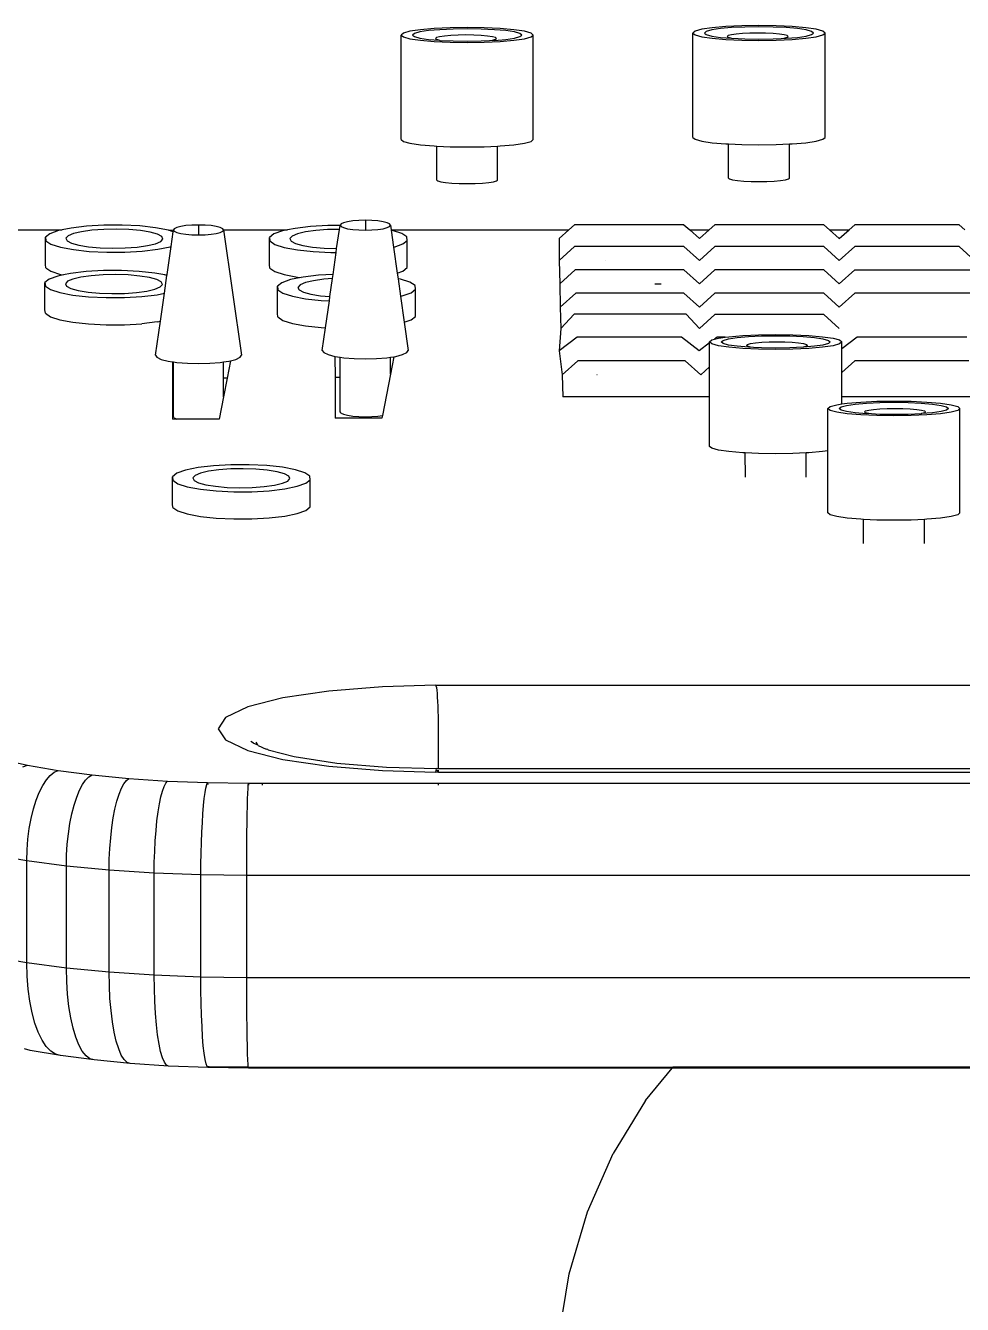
# Model space of a CAD drawing. Header units: centimetres. Extents: x 127 to 455, y 35 to 178.
# Drawn here: x 241.42 to 252.91, y 112.87 to 128.55 of the extents above; entities that cross this region are included whole.
import ezdxf

# ---------------------------------------------------------------- set-up
doc = ezdxf.new("R2010")
doc.units = ezdxf.units.CM
doc.layers.add('Edges', color=7, linetype='Continuous')

# ---------------------------------------------------------------- blocks, each defined once
blk = doc.blocks.new('Philips+Ultrasound+fr')
at = {"layer": 'Edges'}
for p, q in [((-15.515, 21.978), (-15.543, 21.954)), ((-15.434, 22), (-15.515, 21.978)), ((-15.306, 22.019), (-15.434, 22)), ((-15.379, 21.974), (-15.402, 21.954)), ((-15.312, 21.992), (-15.379, 21.974)), ((-15.206, 22.008), (-15.312, 21.992)), ((-15.138, 22.033), (-15.306, 22.019)), ((-15.067, 22.02), (-15.206, 22.008)), ((-14.942, 22.042), (-15.138, 22.033)), ((-14.906, 22.027), (-15.067, 22.02)), ((-14.732, 22.046), (-14.942, 22.042)), ((-14.732, 22.03), (-14.906, 22.027)), ((-14.523, 22.042), (-14.732, 22.046)), ((-14.559, 22.027), (-14.732, 22.03)), ((-14.398, 22.02), (-14.559, 22.027)), ((-14.327, 22.033), (-14.523, 22.042)), ((-14.259, 22.008), (-14.398, 22.02)), ((-14.159, 22.019), (-14.327, 22.033)), ((-14.153, 21.992), (-14.259, 22.008)), ((-14.03, 22), (-14.159, 22.019)), ((-14.086, 21.974), (-14.153, 21.992)), ((-14.063, 21.954), (-14.086, 21.974)), ((-13.949, 21.978), (-14.03, 22)), ((-13.922, 21.954), (-13.949, 21.978)), ((-11.937, 22.003), (-11.965, 21.979)), ((-11.965, 21.979), (-11.937, 21.956)), ((-11.965, 20.698), (-11.965, 21.979)), ((-11.856, 22.025), (-11.937, 22.003)), ((-11.727, 22.044), (-11.856, 22.025)), ((-11.801, 21.999), (-11.823, 21.979)), ((-11.823, 21.979), (-11.801, 21.96)), ((-11.734, 22.017), (-11.801, 21.999)), ((-11.627, 22.033), (-11.734, 22.017)), ((-11.559, 22.058), (-11.727, 22.044)), ((-11.489, 22.045), (-11.627, 22.033)), ((-11.364, 22.067), (-11.559, 22.058)), ((-11.433, 21.967), (-11.492, 21.958)), ((-11.327, 22.052), (-11.489, 22.045)), ((-11.356, 21.974), (-11.433, 21.967)), ((-11.154, 22.071), (-11.364, 22.067)), ((-11.265, 21.978), (-11.356, 21.974)), ((-11.154, 22.055), (-11.327, 22.052)), ((-11.169, 21.979), (-11.265, 21.978)), ((-11.072, 21.978), (-11.169, 21.979)), ((-10.944, 22.067), (-11.154, 22.071)), ((-10.981, 22.052), (-11.154, 22.055)), ((-10.982, 21.974), (-11.072, 21.978)), ((-10.904, 21.967), (-10.982, 21.974)), ((-10.819, 22.045), (-10.981, 22.052)), ((-10.749, 22.058), (-10.944, 22.067)), ((-10.845, 21.958), (-10.904, 21.967)), ((-10.681, 22.033), (-10.819, 22.045)), ((-10.581, 22.044), (-10.749, 22.058)), ((-10.574, 22.017), (-10.681, 22.033)), ((-10.452, 22.025), (-10.581, 22.044)), ((-10.508, 21.999), (-10.574, 22.017)), ((-10.485, 21.979), (-10.508, 21.999)), ((-10.508, 21.96), (-10.485, 21.979)), ((-10.371, 22.003), (-10.452, 22.025)), ((-10.343, 21.979), (-10.371, 22.003)), ((-10.371, 21.956), (-10.343, 21.979)), ((-10.343, 20.698), (-10.343, 21.979)), ((-15.543, 21.954), (-15.515, 21.931)), ((-15.543, 20.673), (-15.543, 21.954)), ((-15.515, 21.931), (-15.434, 21.909)), ((-15.434, 21.909), (-15.306, 21.89)), ((-15.402, 21.954), (-15.379, 21.935)), ((-15.379, 21.935), (-15.312, 21.917)), ((-15.312, 21.917), (-15.206, 21.901)), ((-15.306, 21.89), (-15.138, 21.875)), ((-15.206, 21.901), (-15.071, 21.891)), ((-15.138, 21.875), (-14.942, 21.866)), ((-15.108, 21.923), (-15.121, 21.913)), ((-15.121, 21.913), (-15.108, 21.902)), ((-15.071, 21.934), (-15.108, 21.923)), ((-15.108, 21.902), (-15.071, 21.891)), ((-15.011, 21.942), (-15.071, 21.934)), ((-15.071, 21.891), (-15.067, 21.889)), ((-15.067, 21.889), (-14.906, 21.882)), ((-14.934, 21.949), (-15.011, 21.942)), ((-14.942, 21.866), (-14.732, 21.863)), ((-14.844, 21.953), (-14.934, 21.949)), ((-14.906, 21.882), (-14.732, 21.879)), ((-14.747, 21.955), (-14.844, 21.953)), ((-14.65, 21.953), (-14.747, 21.955)), ((-14.732, 21.879), (-14.559, 21.882)), ((-14.732, 21.863), (-14.523, 21.866)), ((-14.56, 21.949), (-14.65, 21.953)), ((-14.483, 21.942), (-14.56, 21.949)), ((-14.559, 21.882), (-14.458, 21.886)), ((-14.523, 21.866), (-14.327, 21.875)), ((-14.423, 21.934), (-14.483, 21.942)), ((-14.458, 21.886), (-14.423, 21.891)), ((-14.386, 21.923), (-14.423, 21.934)), ((-14.423, 21.891), (-14.386, 21.902)), ((-14.423, 21.891), (-14.398, 21.889)), ((-14.398, 21.889), (-14.259, 21.901)), ((-14.373, 21.913), (-14.386, 21.923)), ((-14.386, 21.902), (-14.373, 21.913)), ((-14.327, 21.875), (-14.159, 21.89)), ((-14.259, 21.901), (-14.153, 21.917)), ((-14.159, 21.89), (-14.03, 21.909)), ((-14.153, 21.917), (-14.086, 21.935)), ((-14.086, 21.935), (-14.063, 21.954)), ((-14.03, 21.909), (-13.949, 21.931)), ((-13.949, 21.931), (-13.922, 21.954)), ((-13.922, 20.673), (-13.922, 21.954)), ((-11.937, 21.956), (-11.856, 21.934)), ((-11.856, 21.934), (-11.727, 21.915)), ((-11.801, 21.96), (-11.734, 21.942)), ((-11.734, 21.942), (-11.627, 21.926)), ((-11.727, 21.915), (-11.559, 21.9)), ((-11.627, 21.926), (-11.492, 21.916)), ((-11.559, 21.9), (-11.364, 21.891)), ((-11.53, 21.948), (-11.543, 21.937)), ((-11.543, 21.937), (-11.53, 21.927)), ((-11.492, 21.958), (-11.53, 21.948)), ((-11.53, 21.927), (-11.492, 21.916)), ((-11.492, 21.916), (-11.489, 21.914)), ((-11.489, 21.914), (-11.327, 21.907)), ((-11.364, 21.891), (-11.154, 21.888)), ((-11.327, 21.907), (-11.154, 21.904)), ((-11.154, 21.904), (-10.981, 21.907)), ((-11.154, 21.888), (-10.944, 21.891)), ((-10.981, 21.907), (-10.88, 21.911)), ((-10.944, 21.891), (-10.749, 21.9)), ((-10.88, 21.911), (-10.845, 21.916)), ((-10.808, 21.948), (-10.845, 21.958)), ((-10.845, 21.916), (-10.808, 21.927)), ((-10.845, 21.916), (-10.819, 21.914)), ((-10.819, 21.914), (-10.681, 21.926)), ((-10.795, 21.937), (-10.808, 21.948)), ((-10.808, 21.927), (-10.795, 21.937)), ((-10.749, 21.9), (-10.581, 21.915)), ((-10.681, 21.926), (-10.574, 21.942)), ((-10.581, 21.915), (-10.452, 21.934)), ((-10.574, 21.942), (-10.508, 21.96)), ((-10.452, 21.934), (-10.371, 21.956)), ((-15.543, 20.673), (-15.515, 20.65)), ((-15.515, 20.65), (-15.434, 20.628)), ((-15.434, 20.628), (-15.306, 20.609)), ((-15.306, 20.609), (-15.138, 20.594)), ((-15.138, 20.594), (-15.106, 20.593)), ((-15.106, 20.175), (-15.106, 20.593)), ((-15.106, 20.593), (-14.942, 20.585)), ((-14.942, 20.585), (-14.732, 20.582)), ((-14.732, 20.582), (-14.523, 20.585)), ((-14.523, 20.585), (-14.359, 20.593)), ((-14.359, 20.593), (-14.327, 20.594)), ((-14.359, 20.175), (-14.359, 20.593)), ((-14.327, 20.594), (-14.159, 20.609)), ((-14.159, 20.609), (-14.03, 20.628)), ((-14.03, 20.628), (-13.949, 20.65)), ((-13.949, 20.65), (-13.922, 20.673)), ((-11.965, 20.698), (-11.937, 20.675)), ((-11.937, 20.675), (-11.856, 20.653)), ((-11.856, 20.653), (-11.727, 20.634)), ((-11.727, 20.634), (-11.559, 20.619)), ((-11.559, 20.619), (-11.528, 20.618)), ((-11.528, 20.2), (-11.528, 20.618)), ((-11.528, 20.618), (-11.364, 20.61)), ((-11.364, 20.61), (-11.154, 20.607)), ((-11.154, 20.607), (-10.944, 20.61)), ((-10.944, 20.61), (-10.78, 20.618)), ((-10.78, 20.618), (-10.749, 20.619)), ((-10.78, 20.2), (-10.78, 20.618)), ((-10.749, 20.619), (-10.581, 20.634)), ((-10.581, 20.634), (-10.452, 20.653)), ((-10.452, 20.653), (-10.371, 20.675)), ((-10.371, 20.675), (-10.343, 20.698)), ((-15.106, 20.175), (-15.093, 20.164)), ((-15.093, 20.164), (-15.056, 20.154)), ((-15.056, 20.154), (-14.997, 20.145)), ((-14.997, 20.145), (-14.919, 20.139)), ((-14.919, 20.139), (-14.829, 20.134)), ((-14.829, 20.134), (-14.732, 20.133)), ((-14.732, 20.133), (-14.636, 20.134)), ((-14.636, 20.134), (-14.545, 20.139)), ((-14.545, 20.139), (-14.468, 20.145)), ((-14.468, 20.145), (-14.409, 20.154)), ((-14.409, 20.154), (-14.371, 20.164)), ((-14.371, 20.164), (-14.359, 20.175)), ((-11.528, 20.2), (-11.515, 20.189)), ((-11.515, 20.189), (-11.478, 20.179)), ((-11.478, 20.179), (-11.418, 20.17)), ((-11.418, 20.17), (-11.341, 20.163)), ((-11.341, 20.163), (-11.251, 20.159)), ((-11.251, 20.159), (-11.154, 20.158)), ((-11.154, 20.158), (-11.057, 20.159)), ((-11.057, 20.159), (-10.967, 20.163)), ((-10.967, 20.163), (-10.89, 20.17)), ((-10.89, 20.17), (-10.83, 20.179)), ((-10.83, 20.179), (-10.793, 20.189)), ((-10.793, 20.189), (-10.78, 20.2)), ((-19.399, 19.609), (-19.589, 19.586)), ((-19.186, 19.621), (-19.399, 19.609)), ((-18.964, 19.622), (-19.186, 19.621)), ((-18.748, 19.612), (-18.964, 19.622)), ((-18.554, 19.591), (-18.748, 19.612)), ((-18.181, 19.616), (-18.245, 19.606)), ((-18.107, 19.622), (-18.181, 19.616)), ((-18.027, 19.624), (-18.107, 19.622)), ((-17.947, 19.622), (-18.027, 19.624)), ((-18.027, 19.624), (-18.027, 19.503)), ((-17.873, 19.616), (-17.947, 19.622)), ((-17.809, 19.606), (-17.873, 19.616)), ((-16.44, 19.618), (-16.653, 19.606)), ((-16.29, 19.618), (-16.44, 19.618)), ((-16.297, 19.569), (-16.29, 19.618)), ((-16.279, 19.637), (-16.29, 19.622)), ((-16.29, 19.622), (-16.279, 19.606)), ((-16.29, 19.618), (-16.29, 19.622)), ((-16.248, 19.652), (-16.279, 19.637)), ((-16.199, 19.665), (-16.248, 19.652)), ((-16.136, 19.674), (-16.199, 19.665)), ((-16.061, 19.68), (-16.136, 19.674)), ((-15.981, 19.682), (-16.061, 19.68)), ((-15.902, 19.68), (-15.981, 19.682)), ((-15.981, 19.682), (-15.981, 19.561)), ((-15.827, 19.674), (-15.902, 19.68)), ((-15.763, 19.665), (-15.827, 19.674)), ((-15.714, 19.652), (-15.763, 19.665)), ((-15.684, 19.637), (-15.714, 19.652)), ((-15.673, 19.622), (-15.684, 19.637)), ((-15.684, 19.606), (-15.673, 19.622)), ((-15.673, 19.622), (-15.665, 19.564)), ((-13.416, 19.628), (-13.487, 19.564)), ((-12.074, 19.628), (-13.416, 19.628)), ((-12.074, 19.628), (-12.003, 19.564)), ((-11.764, 19.564), (-11.694, 19.628)), ((-10.36, 19.628), (-11.694, 19.628)), ((-10.36, 19.628), (-10.289, 19.564)), ((-10.05, 19.564), (-9.979, 19.628)), ((-8.7, 19.628), (-9.979, 19.628)), ((-8.7, 19.628), (-8.629, 19.564)), ((-21.244, 19.564), (-19.698, 19.564)), ((-19.849, 19.517), (-19.902, 19.475)), ((-19.902, 19.475), (-19.898, 19.431)), ((-19.902, 19.141), (-19.902, 19.475)), ((-19.742, 19.555), (-19.849, 19.517)), ((-19.698, 19.564), (-19.742, 19.555)), ((-19.589, 19.586), (-19.698, 19.564)), ((-19.626, 19.491), (-19.652, 19.461)), ((-19.652, 19.461), (-19.638, 19.43)), ((-19.561, 19.518), (-19.626, 19.491)), ((-19.462, 19.542), (-19.561, 19.518)), ((-19.335, 19.56), (-19.462, 19.542)), ((-19.189, 19.57), (-19.335, 19.56)), ((-19.035, 19.573), (-19.189, 19.57)), ((-18.882, 19.568), (-19.035, 19.573)), ((-18.74, 19.555), (-18.882, 19.568)), ((-18.621, 19.536), (-18.74, 19.555)), ((-18.531, 19.511), (-18.621, 19.536)), ((-18.394, 19.56), (-18.554, 19.591)), ((-18.477, 19.482), (-18.531, 19.511)), ((-18.489, 19.422), (-18.463, 19.452)), ((-18.463, 19.452), (-18.477, 19.482)), ((-18.394, 19.56), (-18.335, 19.563)), ((-18.338, 19.542), (-18.394, 19.56)), ((-18.364, 19.361), (-18.338, 19.542)), ((-18.338, 19.542), (-18.335, 19.563)), ((-18.325, 19.579), (-18.335, 19.563)), ((-18.335, 19.563), (-18.325, 19.548)), ((-18.294, 19.594), (-18.325, 19.579)), ((-18.325, 19.548), (-18.294, 19.533)), ((-18.245, 19.606), (-18.294, 19.594)), ((-18.294, 19.533), (-18.245, 19.521)), ((-18.245, 19.521), (-18.181, 19.511)), ((-18.181, 19.511), (-18.107, 19.505)), ((-18.107, 19.505), (-18.027, 19.503)), ((-18.027, 19.503), (-17.947, 19.505)), ((-17.947, 19.505), (-17.873, 19.511)), ((-17.873, 19.511), (-17.809, 19.521)), ((-17.76, 19.594), (-17.809, 19.606)), ((-17.809, 19.521), (-17.76, 19.533)), ((-17.729, 19.579), (-17.76, 19.594)), ((-17.76, 19.533), (-17.729, 19.548)), ((-17.719, 19.563), (-17.729, 19.579)), ((-17.729, 19.548), (-17.719, 19.563)), ((-17.719, 19.563), (-16.936, 19.564)), ((-17.719, 19.563), (-17.499, 18.027)), ((-17.104, 19.514), (-17.157, 19.471)), ((-17.157, 19.471), (-17.152, 19.428)), ((-17.157, 19.138), (-17.157, 19.471)), ((-16.997, 19.552), (-17.104, 19.514)), ((-16.936, 19.564), (-16.997, 19.552)), ((-16.843, 19.583), (-16.936, 19.564)), ((-16.88, 19.488), (-16.906, 19.457)), ((-16.906, 19.457), (-16.892, 19.427)), ((-16.815, 19.515), (-16.88, 19.488)), ((-16.653, 19.606), (-16.843, 19.583)), ((-16.716, 19.539), (-16.815, 19.515)), ((-16.589, 19.556), (-16.716, 19.539)), ((-16.444, 19.567), (-16.589, 19.556)), ((-16.297, 19.569), (-16.444, 19.567)), ((-16.335, 19.336), (-16.297, 19.569)), ((-16.279, 19.606), (-16.248, 19.592)), ((-16.248, 19.592), (-16.199, 19.579)), ((-16.199, 19.579), (-16.136, 19.569)), ((-16.136, 19.569), (-16.061, 19.563)), ((-16.061, 19.563), (-15.981, 19.561)), ((-15.981, 19.561), (-15.902, 19.563)), ((-15.902, 19.563), (-15.827, 19.569)), ((-15.827, 19.569), (-15.763, 19.579)), ((-15.763, 19.579), (-15.714, 19.592)), ((-15.714, 19.592), (-15.684, 19.606)), ((-15.665, 19.564), (-13.487, 19.564)), ((-15.665, 19.564), (-15.664, 19.56)), ((-15.648, 19.557), (-15.664, 19.56)), ((-15.664, 19.56), (-15.635, 19.353)), ((-15.533, 19.52), (-15.648, 19.557)), ((-15.472, 19.478), (-15.533, 19.52)), ((-15.467, 19.435), (-15.472, 19.478)), ((-13.487, 19.564), (-13.606, 19.457)), ((-13.606, 19.457), (-13.606, 19.19)), ((-12.003, 19.564), (-11.764, 19.564)), ((-12.003, 19.564), (-11.884, 19.457)), ((-11.884, 19.457), (-11.764, 19.564)), ((-10.289, 19.564), (-10.05, 19.564)), ((-10.289, 19.564), (-10.17, 19.457)), ((-10.17, 19.457), (-10.05, 19.564)), ((-19.898, 19.431), (-19.836, 19.389)), ((-19.836, 19.389), (-19.721, 19.352)), ((-19.721, 19.352), (-19.561, 19.322)), ((-19.638, 19.43), (-19.584, 19.402)), ((-19.584, 19.402), (-19.494, 19.377)), ((-19.561, 19.322), (-19.366, 19.301)), ((-19.494, 19.377), (-19.374, 19.358)), ((-19.374, 19.358), (-19.233, 19.345)), ((-19.366, 19.301), (-19.151, 19.291)), ((-19.233, 19.345), (-19.08, 19.34)), ((-19.08, 19.34), (-18.926, 19.343)), ((-18.929, 19.292), (-18.716, 19.304)), ((-18.926, 19.343), (-18.78, 19.353)), ((-18.78, 19.353), (-18.653, 19.371)), ((-18.716, 19.304), (-18.526, 19.326)), ((-18.653, 19.371), (-18.554, 19.394)), ((-18.554, 19.394), (-18.489, 19.422)), ((-18.526, 19.326), (-18.373, 19.358)), ((-18.413, 19.016), (-18.364, 19.361)), ((-18.373, 19.358), (-18.364, 19.361)), ((-17.152, 19.428), (-17.09, 19.386)), ((-17.09, 19.386), (-16.975, 19.349)), ((-16.975, 19.349), (-16.815, 19.319)), ((-16.892, 19.427), (-16.838, 19.399)), ((-16.838, 19.399), (-16.748, 19.374)), ((-16.815, 19.319), (-16.621, 19.298)), ((-16.748, 19.374), (-16.629, 19.354)), ((-16.629, 19.354), (-16.488, 19.342)), ((-16.621, 19.298), (-16.405, 19.287)), ((-16.488, 19.342), (-16.335, 19.336)), ((-16.337, 19.288), (-16.335, 19.336)), ((-16.335, 19.336), (-16.33, 19.337)), ((-15.635, 19.353), (-15.627, 19.354)), ((-15.635, 19.353), (-15.589, 19.034)), ((-15.627, 19.354), (-15.52, 19.392)), ((-15.52, 19.392), (-15.467, 19.435)), ((-15.467, 19.101), (-15.467, 19.435)), ((-13.415, 19.362), (-13.606, 19.19)), ((-12.074, 19.362), (-13.415, 19.362)), ((-11.884, 19.19), (-12.074, 19.362)), ((-11.694, 19.362), (-11.884, 19.19)), ((-10.36, 19.362), (-11.694, 19.362)), ((-10.17, 19.19), (-10.36, 19.362)), ((-9.979, 19.362), (-10.17, 19.19)), ((-8.7, 19.362), (-9.979, 19.362)), ((-8.7, 19.362), (-8.51, 19.19)), ((-19.898, 19.098), (-19.902, 19.141)), ((-19.151, 19.291), (-18.929, 19.292)), ((-17.152, 19.095), (-17.157, 19.138)), ((-16.405, 19.287), (-16.337, 19.288)), ((-16.376, 19.018), (-16.337, 19.288)), ((-13.606, 19.19), (-13.598, 18.903)), ((-13.034, 19.19), (-13.031, 19.19)), ((-19.898, 19.098), (-19.836, 19.056)), ((-19.75, 18.998), (-19.857, 18.96)), ((-19.836, 19.056), (-19.721, 19.019)), ((-19.683, 19.012), (-19.75, 18.998)), ((-19.721, 19.019), (-19.683, 19.012)), ((-19.596, 19.029), (-19.683, 19.012)), ((-19.406, 19.052), (-19.596, 19.029)), ((-19.469, 18.985), (-19.568, 18.961)), ((-19.342, 19.002), (-19.469, 18.985)), ((-19.193, 19.064), (-19.406, 19.052)), ((-19.197, 19.013), (-19.342, 19.002)), ((-19.042, 19.016), (-19.197, 19.013)), ((-18.971, 19.065), (-19.193, 19.064)), ((-18.889, 19.011), (-19.042, 19.016)), ((-18.756, 19.055), (-18.971, 19.065)), ((-18.748, 18.998), (-18.889, 19.011)), ((-18.561, 19.034), (-18.756, 19.055)), ((-18.628, 18.979), (-18.748, 18.998)), ((-18.439, 19.011), (-18.561, 19.034)), ((-18.446, 18.787), (-18.415, 19.006)), ((-18.439, 19.011), (-18.413, 19.016)), ((-18.415, 19.006), (-18.439, 19.011)), ((-18.415, 19.006), (-18.413, 19.016)), ((-17.152, 19.095), (-17.09, 19.053)), ((-17.09, 19.053), (-16.975, 19.015)), ((-16.975, 19.015), (-16.815, 18.985)), ((-16.815, 18.985), (-16.767, 18.98)), ((-16.744, 18.985), (-16.767, 18.98)), ((-16.554, 19.007), (-16.744, 18.985)), ((-16.376, 19.018), (-16.554, 19.007)), ((-16.383, 18.966), (-16.376, 19.018)), ((-15.589, 19.034), (-15.52, 19.059)), ((-15.589, 19.034), (-15.579, 18.965)), ((-15.52, 19.059), (-15.467, 19.101)), ((-13.598, 18.903), (-13.407, 19.074)), ((-12.074, 19.074), (-13.407, 19.074)), ((-12.074, 19.074), (-11.884, 18.903)), ((-11.884, 18.903), (-11.694, 19.074)), ((-10.36, 19.074), (-11.694, 19.074)), ((-10.36, 19.074), (-10.17, 18.903)), ((-10.17, 18.903), (-9.979, 19.074)), ((-9.979, 19.074), (-6.615, 19.074)), ((-19.857, 18.96), (-19.91, 18.918)), ((-19.91, 18.918), (-19.905, 18.874)), ((-19.91, 18.584), (-19.91, 18.918)), ((-19.905, 18.874), (-19.843, 18.832)), ((-19.843, 18.832), (-19.728, 18.795)), ((-19.633, 18.934), (-19.659, 18.904)), ((-19.659, 18.904), (-19.645, 18.873)), ((-19.645, 18.873), (-19.591, 18.845)), ((-19.568, 18.961), (-19.633, 18.934)), ((-19.591, 18.845), (-19.501, 18.82)), ((-18.66, 18.814), (-18.561, 18.837)), ((-18.539, 18.954), (-18.628, 18.979)), ((-18.561, 18.837), (-18.496, 18.865)), ((-18.485, 18.925), (-18.539, 18.954)), ((-18.496, 18.865), (-18.47, 18.895)), ((-18.47, 18.895), (-18.485, 18.925)), ((-17.004, 18.915), (-17.057, 18.873)), ((-17.057, 18.873), (-17.053, 18.83)), ((-17.057, 18.54), (-17.057, 18.873)), ((-17.053, 18.83), (-16.991, 18.788)), ((-16.897, 18.954), (-17.004, 18.915)), ((-16.767, 18.98), (-16.897, 18.954)), ((-16.781, 18.889), (-16.807, 18.859)), ((-16.807, 18.859), (-16.793, 18.829)), ((-16.793, 18.829), (-16.739, 18.8)), ((-16.716, 18.917), (-16.781, 18.889)), ((-16.617, 18.94), (-16.716, 18.917)), ((-16.49, 18.958), (-16.617, 18.94)), ((-16.383, 18.966), (-16.49, 18.958)), ((-16.415, 18.746), (-16.383, 18.966)), ((-15.549, 18.959), (-15.579, 18.965)), ((-15.579, 18.965), (-15.549, 18.752)), ((-15.434, 18.922), (-15.549, 18.959)), ((-15.372, 18.88), (-15.434, 18.922)), ((-15.421, 18.794), (-15.368, 18.836)), ((-15.368, 18.836), (-15.372, 18.88)), ((-15.368, 18.503), (-15.368, 18.836)), ((-13.598, 18.903), (-13.59, 18.615)), ((-12.433, 18.903), (-12.352, 18.903)), ((-19.728, 18.795), (-19.568, 18.765)), ((-19.568, 18.765), (-19.374, 18.744)), ((-19.501, 18.82), (-19.382, 18.801)), ((-19.382, 18.801), (-19.241, 18.788)), ((-19.374, 18.744), (-19.158, 18.734)), ((-19.241, 18.788), (-19.088, 18.783)), ((-19.158, 18.734), (-18.936, 18.734)), ((-19.088, 18.783), (-18.933, 18.785)), ((-18.936, 18.734), (-18.723, 18.747)), ((-18.933, 18.785), (-18.787, 18.796)), ((-18.787, 18.796), (-18.66, 18.814)), ((-18.723, 18.747), (-18.534, 18.769)), ((-18.534, 18.769), (-18.446, 18.787)), ((-18.495, 18.444), (-18.446, 18.787)), ((-16.991, 18.788), (-16.876, 18.751)), ((-16.876, 18.751), (-16.716, 18.72)), ((-16.739, 18.8), (-16.649, 18.775)), ((-16.716, 18.72), (-16.521, 18.7)), ((-16.649, 18.775), (-16.529, 18.756)), ((-16.529, 18.756), (-16.415, 18.746)), ((-16.521, 18.7), (-16.422, 18.695)), ((-16.469, 18.364), (-16.422, 18.695)), ((-16.422, 18.695), (-16.415, 18.746)), ((-15.549, 18.752), (-15.528, 18.756)), ((-15.549, 18.752), (-15.503, 18.431)), ((-15.528, 18.756), (-15.421, 18.794)), ((-13.399, 18.787), (-13.59, 18.615)), ((-12.074, 18.787), (-13.399, 18.787)), ((-12.074, 18.787), (-11.884, 18.615)), ((-11.694, 18.787), (-11.884, 18.615)), ((-10.36, 18.787), (-11.694, 18.787)), ((-10.36, 18.787), (-10.17, 18.615)), ((-9.979, 18.787), (-10.17, 18.615)), ((-7.332, 18.787), (-9.979, 18.787)), ((-19.905, 18.541), (-19.91, 18.584)), ((-19.905, 18.541), (-19.843, 18.499)), ((-17.053, 18.496), (-17.057, 18.54)), ((-13.59, 18.615), (-13.582, 18.354)), ((-13.421, 18.53), (-13.582, 18.354)), ((-12.048, 18.53), (-13.421, 18.53)), ((-12.048, 18.53), (-11.884, 18.354)), ((-11.694, 18.526), (-11.884, 18.354)), ((-10.36, 18.526), (-11.694, 18.526)), ((-10.36, 18.526), (-10.17, 18.354)), ((-19.843, 18.499), (-19.728, 18.462)), ((-19.728, 18.462), (-19.568, 18.432)), ((-19.568, 18.432), (-19.374, 18.411)), ((-19.374, 18.411), (-19.158, 18.4)), ((-19.158, 18.4), (-18.936, 18.401)), ((-18.936, 18.401), (-18.723, 18.413)), ((-18.534, 18.436), (-18.723, 18.413)), ((-18.554, 18.027), (-18.495, 18.444)), ((-18.534, 18.436), (-18.495, 18.444)), ((-17.053, 18.496), (-16.991, 18.454)), ((-16.991, 18.454), (-16.876, 18.417)), ((-16.876, 18.417), (-16.716, 18.387)), ((-16.716, 18.387), (-16.521, 18.366)), ((-16.521, 18.366), (-16.469, 18.364)), ((-16.509, 18.086), (-16.469, 18.364)), ((-15.503, 18.431), (-15.421, 18.461)), ((-15.503, 18.431), (-15.454, 18.086)), ((-15.421, 18.461), (-15.368, 18.503)), ((-13.582, 18.354), (-13.606, 18.081)), ((-13.383, 18.247), (-13.606, 18.081)), ((-12.103, 18.247), (-13.383, 18.247)), ((-11.888, 18.081), (-12.103, 18.247)), ((-11.759, 18.19), (-11.731, 18.214)), ((-11.731, 18.214), (-11.701, 18.222)), ((-11.667, 18.247), (-11.701, 18.222)), ((-11.701, 18.222), (-11.651, 18.236)), ((-11.569, 18.247), (-11.667, 18.247)), ((-11.651, 18.236), (-11.569, 18.247)), ((-11.618, 18.19), (-11.595, 18.209)), ((-11.595, 18.209), (-11.528, 18.228)), ((-11.569, 18.247), (-11.522, 18.254)), ((-11.528, 18.228), (-11.422, 18.243)), ((-11.522, 18.254), (-11.354, 18.269)), ((-11.422, 18.243), (-11.283, 18.255)), ((-11.354, 18.269), (-11.158, 18.278)), ((-11.283, 18.255), (-11.122, 18.263)), ((-11.158, 18.278), (-10.948, 18.281)), ((-11.122, 18.263), (-10.948, 18.265)), ((-10.948, 18.281), (-10.739, 18.278)), ((-10.948, 18.265), (-10.775, 18.263)), ((-10.775, 18.263), (-10.614, 18.255)), ((-10.739, 18.278), (-10.543, 18.269)), ((-10.614, 18.255), (-10.475, 18.243)), ((-10.543, 18.269), (-10.375, 18.254)), ((-10.475, 18.243), (-10.369, 18.228)), ((-10.375, 18.254), (-10.246, 18.236)), ((-10.369, 18.228), (-10.302, 18.209)), ((-10.302, 18.209), (-10.279, 18.19)), ((-10.246, 18.236), (-10.165, 18.214)), ((-10.165, 18.214), (-10.138, 18.19)), ((-9.951, 18.247), (-10.138, 18.105)), ((-8.607, 18.247), (-9.951, 18.247)), ((-16.509, 18.086), (-16.491, 18.059)), ((-16.491, 18.059), (-16.438, 18.034)), ((-15.525, 18.034), (-15.472, 18.059)), ((-15.472, 18.059), (-15.454, 18.086)), ((-13.606, 18.081), (-13.566, 17.787)), ((-11.759, 18.178), (-11.888, 18.081)), ((-11.731, 18.166), (-11.759, 18.19)), ((-11.759, 18.178), (-11.759, 18.19)), ((-11.759, 17.884), (-11.759, 18.178)), ((-11.651, 18.144), (-11.731, 18.166)), ((-11.522, 18.125), (-11.651, 18.144)), ((-11.595, 18.17), (-11.618, 18.19)), ((-11.528, 18.152), (-11.595, 18.17)), ((-11.422, 18.137), (-11.528, 18.152)), ((-11.354, 18.111), (-11.522, 18.125)), ((-11.283, 18.125), (-11.422, 18.137)), ((-11.158, 18.102), (-11.354, 18.111)), ((-11.307, 18.148), (-11.295, 18.159)), ((-11.295, 18.137), (-11.307, 18.148)), ((-11.295, 18.159), (-11.257, 18.169)), ((-11.257, 18.127), (-11.295, 18.137)), ((-11.257, 18.127), (-11.283, 18.125)), ((-11.257, 18.169), (-11.198, 18.178)), ((-11.222, 18.122), (-11.257, 18.127)), ((-11.122, 18.117), (-11.222, 18.122)), ((-11.198, 18.178), (-11.121, 18.185)), ((-10.948, 18.099), (-11.158, 18.102)), ((-10.948, 18.115), (-11.122, 18.117)), ((-11.121, 18.185), (-11.03, 18.189)), ((-11.03, 18.189), (-10.934, 18.19)), ((-10.775, 18.117), (-10.948, 18.115)), ((-10.739, 18.102), (-10.948, 18.099)), ((-10.934, 18.19), (-10.837, 18.189)), ((-10.837, 18.189), (-10.747, 18.185)), ((-10.614, 18.125), (-10.775, 18.117)), ((-10.747, 18.185), (-10.669, 18.178)), ((-10.543, 18.111), (-10.739, 18.102)), ((-10.669, 18.178), (-10.61, 18.169)), ((-10.61, 18.127), (-10.614, 18.125)), ((-10.61, 18.169), (-10.573, 18.159)), ((-10.573, 18.137), (-10.61, 18.127)), ((-10.475, 18.137), (-10.61, 18.127)), ((-10.573, 18.159), (-10.56, 18.148)), ((-10.56, 18.148), (-10.573, 18.137)), ((-10.375, 18.125), (-10.543, 18.111)), ((-10.369, 18.152), (-10.475, 18.137)), ((-10.246, 18.144), (-10.375, 18.125)), ((-10.302, 18.17), (-10.369, 18.152)), ((-10.279, 18.19), (-10.302, 18.17)), ((-10.165, 18.166), (-10.246, 18.144)), ((-10.138, 18.19), (-10.165, 18.166)), ((-10.138, 18.105), (-10.138, 18.19)), ((-10.138, 17.815), (-10.138, 18.105)), ((-18.554, 18.027), (-18.536, 18.001)), ((-18.536, 18.001), (-18.484, 17.976)), ((-18.484, 17.976), (-18.4, 17.954)), ((-18.4, 17.954), (-18.345, 17.946)), ((-18.345, 17.946), (-18.345, 17.745)), ((-18.345, 17.946), (-18.335, 17.945)), ((-18.335, 17.745), (-18.335, 17.945)), ((-18.335, 17.945), (-18.291, 17.938)), ((-18.291, 17.938), (-18.163, 17.928)), ((-18.163, 17.928), (-18.027, 17.924)), ((-18.027, 17.924), (-17.89, 17.928)), ((-17.89, 17.928), (-17.763, 17.938)), ((-17.763, 17.938), (-17.719, 17.945)), ((-17.719, 17.945), (-17.654, 17.954)), ((-17.719, 17.745), (-17.719, 17.945)), ((-17.633, 17.96), (-17.675, 17.745)), ((-17.654, 17.954), (-17.633, 17.96)), ((-17.633, 17.96), (-17.57, 17.976)), ((-17.57, 17.976), (-17.517, 18.001)), ((-17.517, 18.001), (-17.499, 18.027)), ((-16.438, 18.034), (-16.354, 18.013)), ((-16.354, 18.013), (-16.29, 18.003)), ((-16.354, 18.013), (-16.352, 17.755)), ((-16.29, 17.755), (-16.29, 18.003)), ((-16.29, 18.003), (-16.245, 17.996)), ((-16.245, 17.996), (-16.118, 17.986)), ((-16.118, 17.986), (-15.981, 17.982)), ((-15.981, 17.982), (-15.845, 17.986)), ((-15.845, 17.986), (-15.718, 17.996)), ((-15.718, 17.996), (-15.673, 18.003)), ((-15.673, 18.003), (-15.632, 18.009)), ((-15.632, 18.009), (-15.673, 17.796)), ((-15.673, 17.796), (-15.673, 18.003)), ((-15.632, 18.009), (-15.608, 18.013)), ((-15.608, 18.013), (-15.525, 18.034)), ((-13.566, 17.787), (-13.374, 17.958)), ((-12.059, 17.958), (-13.374, 17.958)), ((-12.059, 17.958), (-11.868, 17.787)), ((-11.868, 17.787), (-11.759, 17.884)), ((-11.759, 17.518), (-11.759, 17.884)), ((-10.138, 17.815), (-9.979, 17.958)), ((-8.58, 17.958), (-9.979, 17.958)), ((-18.335, 17.745), (-18.345, 17.745)), ((-18.345, 17.745), (-18.345, 17.243)), ((-18.335, 17.274), (-18.335, 17.745)), ((-17.675, 17.745), (-17.719, 17.745)), ((-17.719, 17.518), (-17.719, 17.745)), ((-17.675, 17.745), (-17.719, 17.518)), ((-16.29, 17.755), (-16.352, 17.755)), ((-16.352, 17.755), (-16.352, 17.253)), ((-16.29, 17.333), (-16.29, 17.755)), ((-15.673, 17.796), (-15.772, 17.289)), ((-13.566, 17.787), (-13.559, 17.518)), ((-13.14, 17.787), (-13.144, 17.787)), ((-10.138, 17.518), (-10.138, 17.815)), ((-17.719, 17.518), (-17.772, 17.243)), ((-11.759, 17.518), (-13.559, 17.518)), ((-11.759, 16.909), (-11.759, 17.518)), ((-10.282, 17.398), (-10.201, 17.42)), ((-10.201, 17.42), (-10.138, 17.429)), ((-10.138, 17.429), (-10.138, 17.518)), ((-7.884, 17.518), (-10.138, 17.518)), ((-10.138, 17.429), (-10.073, 17.438)), ((-10.079, 17.412), (-9.973, 17.427)), ((-10.073, 17.438), (-9.905, 17.453)), ((-9.973, 17.427), (-9.834, 17.439)), ((-9.905, 17.453), (-9.709, 17.462)), ((-9.834, 17.439), (-9.672, 17.447)), ((-9.709, 17.462), (-9.499, 17.465)), ((-9.672, 17.447), (-9.499, 17.449)), ((-9.499, 17.465), (-9.289, 17.462)), ((-9.499, 17.449), (-9.326, 17.447)), ((-9.326, 17.447), (-9.165, 17.439)), ((-9.289, 17.462), (-9.094, 17.453)), ((-9.165, 17.439), (-9.026, 17.427)), ((-9.094, 17.453), (-8.926, 17.438)), ((-9.026, 17.427), (-8.92, 17.412)), ((-8.926, 17.438), (-8.797, 17.42)), ((-8.797, 17.42), (-8.716, 17.398)), ((-18.325, 17.259), (-18.335, 17.274)), ((-18.325, 17.259), (-18.294, 17.244)), ((-16.279, 17.317), (-16.29, 17.333)), ((-16.279, 17.317), (-16.248, 17.302)), ((-16.248, 17.302), (-16.199, 17.29)), ((-16.199, 17.29), (-16.136, 17.28)), ((-16.136, 17.28), (-16.061, 17.274)), ((-16.061, 17.274), (-15.981, 17.272)), ((-15.981, 17.272), (-15.902, 17.274)), ((-15.902, 17.274), (-15.827, 17.28)), ((-15.827, 17.28), (-15.772, 17.289)), ((-15.772, 17.289), (-15.778, 17.253)), ((-10.31, 17.374), (-10.282, 17.398)), ((-10.282, 17.35), (-10.31, 17.374)), ((-10.31, 16.854), (-10.31, 17.374)), ((-10.201, 17.328), (-10.282, 17.35)), ((-10.073, 17.309), (-10.201, 17.328)), ((-10.169, 17.374), (-10.146, 17.393)), ((-10.146, 17.354), (-10.169, 17.374)), ((-10.146, 17.393), (-10.079, 17.412)), ((-10.079, 17.336), (-10.146, 17.354)), ((-9.973, 17.321), (-10.079, 17.336)), ((-9.905, 17.295), (-10.073, 17.309)), ((-9.834, 17.309), (-9.973, 17.321)), ((-9.709, 17.286), (-9.905, 17.295)), ((-9.858, 17.332), (-9.846, 17.343)), ((-9.846, 17.321), (-9.858, 17.332)), ((-9.846, 17.343), (-9.808, 17.353)), ((-9.808, 17.311), (-9.846, 17.321)), ((-9.808, 17.311), (-9.834, 17.309)), ((-9.808, 17.353), (-9.749, 17.362)), ((-9.773, 17.306), (-9.808, 17.311)), ((-9.672, 17.301), (-9.773, 17.306)), ((-9.749, 17.362), (-9.671, 17.369)), ((-9.499, 17.283), (-9.709, 17.286)), ((-9.499, 17.299), (-9.672, 17.301)), ((-9.671, 17.369), (-9.581, 17.373)), ((-9.581, 17.373), (-9.485, 17.374)), ((-9.326, 17.301), (-9.499, 17.299)), ((-9.289, 17.286), (-9.499, 17.283)), ((-9.485, 17.374), (-9.388, 17.373)), ((-9.388, 17.373), (-9.298, 17.369)), ((-9.165, 17.309), (-9.326, 17.301)), ((-9.298, 17.369), (-9.22, 17.362)), ((-9.094, 17.295), (-9.289, 17.286)), ((-9.22, 17.362), (-9.161, 17.353)), ((-9.161, 17.311), (-9.165, 17.309)), ((-9.161, 17.353), (-9.124, 17.343)), ((-9.124, 17.321), (-9.161, 17.311)), ((-9.026, 17.321), (-9.161, 17.311)), ((-9.124, 17.343), (-9.111, 17.332)), ((-9.111, 17.332), (-9.124, 17.321)), ((-8.926, 17.309), (-9.094, 17.295)), ((-8.92, 17.336), (-9.026, 17.321)), ((-8.797, 17.328), (-8.926, 17.309)), ((-8.92, 17.412), (-8.853, 17.393)), ((-8.853, 17.354), (-8.92, 17.336)), ((-8.853, 17.393), (-8.83, 17.374)), ((-8.83, 17.374), (-8.853, 17.354)), ((-8.716, 17.35), (-8.797, 17.328)), ((-8.716, 17.398), (-8.689, 17.374)), ((-8.689, 17.374), (-8.716, 17.35)), ((-8.689, 16.093), (-8.689, 17.374)), ((-18.294, 17.244), (-18.345, 17.243)), ((-18.294, 17.244), (-18.291, 17.243)), ((-17.772, 17.243), (-18.291, 17.243)), ((-15.778, 17.253), (-16.352, 17.253)), ((-11.731, 16.885), (-11.759, 16.909)), ((-11.651, 16.863), (-11.731, 16.885)), ((-11.522, 16.844), (-11.651, 16.863)), ((-11.354, 16.83), (-11.522, 16.844)), ((-11.322, 16.828), (-11.354, 16.83)), ((-11.321, 16.531), (-11.322, 16.828)), ((-11.158, 16.821), (-11.322, 16.828)), ((-10.948, 16.818), (-11.158, 16.821)), ((-10.739, 16.821), (-10.948, 16.818)), ((-10.575, 16.828), (-10.739, 16.821)), ((-10.543, 16.83), (-10.575, 16.828)), ((-10.575, 16.533), (-10.575, 16.828)), ((-10.375, 16.844), (-10.543, 16.83)), ((-10.31, 16.854), (-10.375, 16.844)), ((-10.31, 16.093), (-10.31, 16.854)), ((-18.032, 16.648), (-18.185, 16.617)), ((-17.842, 16.671), (-18.032, 16.648)), ((-17.629, 16.683), (-17.842, 16.671)), ((-17.632, 16.632), (-17.778, 16.621)), ((-17.478, 16.635), (-17.632, 16.632)), ((-17.407, 16.684), (-17.629, 16.683)), ((-17.325, 16.629), (-17.478, 16.635)), ((-17.191, 16.673), (-17.407, 16.684)), ((-17.183, 16.617), (-17.325, 16.629)), ((-16.997, 16.652), (-17.191, 16.673)), ((-16.837, 16.622), (-16.997, 16.652)), ((-18.292, 16.579), (-18.345, 16.536)), ((-18.345, 16.536), (-18.341, 16.493)), ((-18.345, 16.203), (-18.345, 16.536)), ((-18.341, 16.493), (-18.279, 16.451)), ((-18.185, 16.617), (-18.292, 16.579)), ((-18.069, 16.552), (-18.095, 16.522)), ((-18.095, 16.522), (-18.081, 16.492)), ((-18.081, 16.492), (-18.027, 16.463)), ((-18.004, 16.58), (-18.069, 16.552)), ((-17.905, 16.604), (-18.004, 16.58)), ((-17.778, 16.621), (-17.905, 16.604)), ((-17.064, 16.597), (-17.183, 16.617)), ((-16.974, 16.572), (-17.064, 16.597)), ((-16.997, 16.456), (-16.932, 16.483)), ((-16.92, 16.544), (-16.974, 16.572)), ((-16.932, 16.483), (-16.906, 16.513)), ((-16.906, 16.513), (-16.92, 16.544)), ((-16.722, 16.585), (-16.837, 16.622)), ((-16.66, 16.543), (-16.722, 16.585)), ((-16.709, 16.457), (-16.656, 16.5)), ((-16.656, 16.5), (-16.66, 16.543)), ((-16.656, 16.166), (-16.656, 16.5)), ((-18.279, 16.451), (-18.164, 16.414)), ((-18.164, 16.414), (-18.004, 16.384)), ((-18.027, 16.463), (-17.937, 16.439)), ((-18.004, 16.384), (-17.809, 16.363)), ((-17.937, 16.439), (-17.817, 16.419)), ((-17.817, 16.419), (-17.676, 16.406)), ((-17.809, 16.363), (-17.594, 16.352)), ((-17.676, 16.406), (-17.523, 16.401)), ((-17.594, 16.352), (-17.372, 16.353)), ((-17.523, 16.401), (-17.368, 16.404)), ((-17.372, 16.353), (-17.159, 16.365)), ((-17.368, 16.404), (-17.223, 16.415)), ((-17.223, 16.415), (-17.096, 16.432)), ((-17.159, 16.365), (-16.969, 16.388)), ((-17.096, 16.432), (-16.997, 16.456)), ((-16.969, 16.388), (-16.816, 16.419)), ((-16.816, 16.419), (-16.709, 16.457)), ((-18.341, 16.159), (-18.345, 16.203)), ((-18.341, 16.159), (-18.279, 16.118)), ((-16.709, 16.124), (-16.656, 16.166)), ((-18.279, 16.118), (-18.164, 16.08)), ((-18.164, 16.08), (-18.004, 16.05)), ((-18.004, 16.05), (-17.809, 16.029)), ((-17.809, 16.029), (-17.594, 16.019)), ((-17.594, 16.019), (-17.372, 16.02)), ((-17.372, 16.02), (-17.159, 16.032)), ((-17.159, 16.032), (-16.969, 16.054)), ((-16.969, 16.054), (-16.816, 16.086)), ((-16.816, 16.086), (-16.709, 16.124)), ((-10.282, 16.069), (-10.31, 16.093)), ((-10.201, 16.047), (-10.282, 16.069)), ((-10.073, 16.028), (-10.201, 16.047)), ((-9.905, 16.014), (-10.073, 16.028)), ((-9.873, 16.012), (-9.905, 16.014)), ((-9.873, 15.717), (-9.873, 16.012)), ((-9.709, 16.005), (-9.873, 16.012)), ((-9.499, 16.002), (-9.709, 16.005)), ((-9.289, 16.005), (-9.499, 16.002)), ((-9.125, 16.012), (-9.289, 16.005)), ((-9.094, 16.014), (-9.125, 16.012)), ((-9.125, 15.717), (-9.125, 16.012)), ((-8.926, 16.028), (-9.094, 16.014)), ((-8.797, 16.047), (-8.926, 16.028)), ((-8.716, 16.069), (-8.797, 16.047)), ((-8.689, 16.093), (-8.716, 16.069)), ((-15.119, 13.978), (-15.772, 13.961)), ((-15.115, 13.977), (-15.119, 13.978)), ((-15.111, 13.967), (-15.115, 13.977)), ((-7.521, 13.977), (-15.115, 13.977)), ((-15.106, 13.947), (-15.111, 13.967)), ((-16.991, 13.823), (-17.423, 13.713)), ((-16.428, 13.908), (-16.991, 13.823)), ((-15.772, 13.961), (-16.428, 13.908)), ((-15.102, 13.917), (-15.106, 13.947)), ((-15.098, 13.879), (-15.102, 13.917)), ((-15.095, 13.834), (-15.098, 13.879)), ((-15.091, 13.781), (-15.095, 13.834)), ((-17.423, 13.713), (-17.695, 13.584)), ((-15.089, 13.724), (-15.091, 13.781)), ((-15.087, 13.662), (-15.089, 13.724)), ((-15.085, 13.597), (-15.087, 13.662)), ((-17.695, 13.584), (-17.787, 13.446)), ((-15.084, 13.532), (-15.085, 13.597)), ((-15.084, 13.467), (-15.084, 13.532)), ((-17.787, 13.446), (-17.695, 13.308)), ((-15.084, 12.959), (-15.084, 13.467)), ((-17.695, 13.308), (-17.423, 13.179)), ((-17.423, 13.179), (-16.991, 13.069)), ((-17.352, 13.268), (-17.385, 13.288)), ((-17.352, 13.268), (-17.299, 13.247)), ((-17.299, 13.247), (-17.32, 13.282)), ((-17.295, 13.241), (-17.299, 13.247)), ((-17.295, 13.241), (-17.198, 13.195)), ((-17.178, 13.19), (-17.198, 13.195)), ((-17.174, 13.185), (-17.178, 13.19)), ((-17.174, 13.185), (-16.852, 13.103)), ((-20.453, 13.072), (-20.123, 12.998)), ((-16.991, 13.069), (-16.428, 12.984)), ((-16.852, 13.103), (-16.33, 13.024)), ((-16.33, 13.024), (-15.721, 12.975)), ((-20.181, 12.978), (-20.123, 12.998)), ((-20.123, 12.998), (-19.746, 12.933)), ((-19.893, 12.819), (-19.845, 12.873)), ((-19.845, 12.873), (-19.796, 12.912)), ((-19.796, 12.912), (-19.746, 12.933)), ((-19.746, 12.933), (-19.33, 12.879)), ((-19.371, 12.856), (-19.33, 12.879)), ((-19.33, 12.879), (-18.88, 12.835)), ((-16.428, 12.984), (-15.772, 12.931)), ((-15.772, 12.931), (-15.119, 12.914)), ((-15.721, 12.975), (-15.106, 12.959)), ((-15.115, 12.939), (-15.119, 12.914)), ((-15.119, 12.914), (-15.095, 12.916)), ((-15.111, 12.954), (-15.115, 12.939)), ((-15.106, 12.959), (-15.111, 12.954)), ((-15.102, 12.954), (-15.106, 12.959)), ((-15.106, 12.959), (-15.084, 12.959)), ((-15.095, 12.916), (-15.098, 12.939)), ((-15.095, 12.916), (-15.084, 12.914)), ((-15.084, 12.954), (-15.084, 12.959)), ((-15.084, 12.959), (-7.552, 12.959)), ((-15.084, 12.914), (-15.084, 12.939)), ((-15.084, 12.914), (-7.552, 12.914)), ((-19.98, 12.665), (-19.938, 12.749)), ((-19.938, 12.749), (-19.893, 12.819)), ((-19.487, 12.69), (-19.45, 12.761)), ((-19.45, 12.761), (-19.411, 12.816)), ((-19.411, 12.816), (-19.371, 12.856)), ((-19.001, 12.643), (-18.973, 12.715)), ((-18.973, 12.715), (-18.943, 12.771)), ((-18.943, 12.771), (-18.912, 12.812)), ((-18.912, 12.812), (-18.88, 12.835)), ((-18.88, 12.835), (-18.406, 12.804)), ((-18.468, 12.681), (-18.448, 12.738)), ((-18.448, 12.738), (-18.427, 12.779)), ((-18.427, 12.779), (-18.406, 12.804)), ((-18.406, 12.804), (-17.915, 12.784)), ((-17.946, 12.661), (-17.936, 12.718)), ((-17.936, 12.718), (-17.926, 12.76)), ((-17.926, 12.76), (-17.915, 12.784)), ((-17.915, 12.784), (-17.913, 12.76)), ((-17.915, 12.784), (-17.415, 12.778)), ((-17.423, 12.654), (-17.42, 12.712)), ((-17.42, 12.712), (-17.418, 12.753)), ((-17.418, 12.753), (-17.415, 12.778)), ((-17.415, 12.778), (-17.414, 12.753)), ((-17.415, 12.778), (-17.242, 12.778)), ((-17.242, 12.753), (-17.242, 12.778)), ((-17.242, 12.778), (-15.084, 12.778)), ((-15.084, 12.753), (-15.084, 12.778)), ((-15.084, 12.778), (-7.552, 12.778)), ((-20.051, 12.461), (-20.018, 12.569)), ((-20.018, 12.569), (-19.98, 12.665)), ((-19.553, 12.508), (-19.521, 12.605)), ((-19.521, 12.605), (-19.487, 12.69)), ((-19.051, 12.46), (-19.027, 12.558)), ((-19.027, 12.558), (-19.001, 12.643)), ((-18.505, 12.523), (-18.488, 12.609)), ((-18.488, 12.609), (-18.468, 12.681)), ((-17.965, 12.502), (-17.956, 12.588)), ((-17.956, 12.588), (-17.946, 12.661)), ((-17.428, 12.495), (-17.425, 12.581)), ((-17.425, 12.581), (-17.423, 12.654)), ((-20.079, 12.345), (-20.051, 12.461)), ((-19.603, 12.282), (-19.58, 12.4)), ((-19.58, 12.4), (-19.553, 12.508)), ((-19.072, 12.351), (-19.051, 12.46)), ((-18.536, 12.315), (-18.521, 12.424)), ((-18.521, 12.424), (-18.505, 12.523)), ((-17.98, 12.293), (-17.973, 12.403)), ((-17.973, 12.403), (-17.965, 12.502)), ((-17.431, 12.286), (-17.43, 12.396)), ((-17.43, 12.396), (-17.428, 12.495)), ((-20.102, 12.22), (-20.079, 12.345)), ((-19.622, 12.157), (-19.603, 12.282)), ((-19.09, 12.233), (-19.072, 12.351)), ((-18.548, 12.196), (-18.536, 12.315)), ((-17.986, 12.175), (-17.98, 12.293)), ((-17.433, 12.167), (-17.431, 12.286)), ((-20.129, 11.958), (-20.119, 12.091)), ((-20.119, 12.091), (-20.102, 12.22)), ((-19.636, 12.028), (-19.622, 12.157)), ((-19.115, 11.977), (-19.104, 12.107)), ((-19.104, 12.107), (-19.09, 12.233)), ((-18.557, 12.071), (-18.548, 12.196)), ((-17.991, 12.049), (-17.986, 12.175)), ((-17.434, 12.042), (-17.433, 12.167)), ((-20.133, 11.825), (-20.129, 11.958)), ((-19.644, 11.895), (-19.636, 12.028)), ((-19.121, 11.844), (-19.115, 11.977)), ((-18.569, 11.808), (-18.564, 11.941)), ((-18.564, 11.941), (-18.557, 12.071)), ((-17.995, 11.918), (-17.991, 12.049)), ((-17.435, 11.911), (-17.434, 12.042)), ((-20.133, 11.825), (-20.572, 11.901)), ((-19.647, 11.761), (-20.133, 11.825)), ((-20.132, 10.572), (-20.133, 11.825)), ((-19.647, 11.761), (-19.644, 11.895)), ((-19.124, 11.711), (-19.121, 11.844)), ((-18.571, 11.674), (-18.569, 11.808)), ((-17.998, 11.652), (-17.997, 11.785)), ((-17.997, 11.785), (-17.995, 11.918)), ((-17.436, 11.778), (-17.435, 11.911)), ((-17.436, 11.644), (-17.436, 11.778)), ((-19.124, 11.711), (-19.647, 11.761)), ((-19.647, 10.508), (-19.647, 11.761)), ((-18.571, 11.674), (-19.124, 11.711)), ((-19.123, 10.458), (-19.124, 11.711)), ((-17.998, 11.652), (-18.571, 11.674)), ((-18.57, 10.421), (-18.571, 11.674)), ((-17.436, 11.644), (-17.998, 11.652)), ((-17.998, 10.399), (-17.998, 11.652)), ((17.129, 11.644), (-17.436, 11.644)), ((-17.436, 10.391), (-17.436, 11.644)), ((-20.132, 10.572), (-20.571, 10.647)), ((-19.647, 10.508), (-20.132, 10.572)), ((-20.128, 10.409), (-20.132, 10.572)), ((-20.116, 10.252), (-20.128, 10.409)), ((-19.123, 10.458), (-19.647, 10.508)), ((-19.643, 10.346), (-19.647, 10.508)), ((-18.57, 10.421), (-19.123, 10.458)), ((-19.12, 10.295), (-19.123, 10.458)), ((-17.998, 10.399), (-18.57, 10.421)), ((-18.568, 10.259), (-18.57, 10.421)), ((-17.436, 10.391), (-17.998, 10.399)), ((-17.997, 10.236), (-17.998, 10.399)), ((17.129, 10.391), (-17.436, 10.391)), ((-17.435, 10.229), (-17.436, 10.391)), ((-20.096, 10.102), (-20.116, 10.252)), ((-19.633, 10.189), (-19.643, 10.346)), ((-19.113, 10.138), (-19.12, 10.295)), ((-18.563, 10.102), (-18.568, 10.259)), ((-17.994, 10.079), (-17.997, 10.236)), ((-17.435, 10.072), (-17.435, 10.229)), ((-20.068, 9.962), (-20.096, 10.102)), ((-19.617, 10.039), (-19.633, 10.189)), ((-19.1, 9.989), (-19.113, 10.138)), ((-18.555, 9.953), (-18.563, 10.102)), ((-17.99, 9.931), (-17.994, 10.079)), ((-17.434, 9.923), (-17.435, 10.072)), ((-20.034, 9.834), (-20.068, 9.962)), ((-19.594, 9.9), (-19.617, 10.039)), ((-19.566, 9.773), (-19.594, 9.9)), ((-19.083, 9.85), (-19.1, 9.989)), ((-18.543, 9.814), (-18.555, 9.953)), ((-17.984, 9.792), (-17.99, 9.931)), ((-17.432, 9.785), (-17.434, 9.923)), ((-19.993, 9.722), (-20.034, 9.834)), ((-19.532, 9.661), (-19.566, 9.773)), ((-19.061, 9.724), (-19.083, 9.85)), ((-18.528, 9.689), (-18.543, 9.814)), ((-17.976, 9.667), (-17.984, 9.792)), ((-17.43, 9.66), (-17.432, 9.785)), ((-19.946, 9.625), (-19.993, 9.722)), ((-19.895, 9.548), (-19.946, 9.625)), ((-19.494, 9.566), (-19.532, 9.661)), ((-19.035, 9.613), (-19.061, 9.724)), ((-19.006, 9.519), (-19.035, 9.613)), ((-18.511, 9.578), (-18.528, 9.689)), ((-18.491, 9.485), (-18.511, 9.578)), ((-17.968, 9.557), (-17.976, 9.667)), ((-17.428, 9.55), (-17.43, 9.66)), ((-20.092, 9.5), (-20.162, 9.518)), ((-19.72, 9.436), (-20.092, 9.5)), ((-19.839, 9.489), (-19.895, 9.548)), ((-19.78, 9.452), (-19.839, 9.489)), ((-19.72, 9.436), (-19.78, 9.452)), ((-19.308, 9.382), (-19.72, 9.436)), ((-19.452, 9.49), (-19.494, 9.566)), ((-19.406, 9.433), (-19.452, 9.49)), ((-19.358, 9.397), (-19.406, 9.433)), ((-18.974, 9.443), (-19.006, 9.519)), ((-18.939, 9.388), (-18.974, 9.443)), ((-18.469, 9.41), (-18.491, 9.485)), ((-17.958, 9.464), (-17.968, 9.557)), ((-17.947, 9.389), (-17.958, 9.464)), ((-17.426, 9.457), (-17.428, 9.55)), ((-17.423, 9.383), (-17.426, 9.457)), ((-19.308, 9.382), (-19.358, 9.397)), ((-18.864, 9.339), (-19.308, 9.382)), ((-18.902, 9.352), (-18.939, 9.388)), ((-18.864, 9.339), (-18.902, 9.352)), ((-18.395, 9.307), (-18.864, 9.339)), ((-18.446, 9.355), (-18.469, 9.41)), ((-18.421, 9.32), (-18.446, 9.355)), ((-18.395, 9.307), (-18.421, 9.32)), ((-17.909, 9.288), (-18.395, 9.307)), ((-17.935, 9.335), (-17.947, 9.389)), ((-17.922, 9.301), (-17.935, 9.335)), ((-17.92, 9.299), (-17.922, 9.301)), ((-17.896, 9.298), (-17.92, 9.299)), ((-17.909, 9.288), (-17.92, 9.299)), ((-17.896, 9.298), (-17.909, 9.288)), ((-17.414, 9.282), (-17.909, 9.288)), ((-17.894, 9.301), (-17.896, 9.298)), ((-17.417, 9.294), (-17.896, 9.298)), ((-17.42, 9.328), (-17.423, 9.383)), ((-17.417, 9.294), (-17.42, 9.328)), ((-17.41, 9.291), (-17.417, 9.294)), ((-17.414, 9.282), (-17.417, 9.294)), ((-17.41, 9.291), (-17.414, 9.282)), ((-12.22, 9.282), (-17.414, 9.282)), ((-17.41, 9.294), (-17.41, 9.291)), ((-12.21, 9.294), (-17.41, 9.291)), ((-12.544, 8.885), (-12.22, 9.282)), ((-12.22, 9.282), (-12.21, 9.294)), ((-1.043, 9.282), (-12.22, 9.282)), ((-1.043, 9.294), (-12.21, 9.294)), ((-12.544, 8.885), (-12.942, 8.234)), ((-13.256, 7.52), (-12.942, 8.234)), ((-13.481, 6.76), (-13.256, 7.52)), ((-13.612, 5.969), (-13.481, 6.76))]:
    blk.add_line(p, q, dxfattribs=at)

msp = doc.modelspace()

# ---------------------------------------------------------------- block references
msp.add_blockref('Philips+Ultrasound+fr', (261.567, 106.483))

doc.saveas('drawing.dxf')
